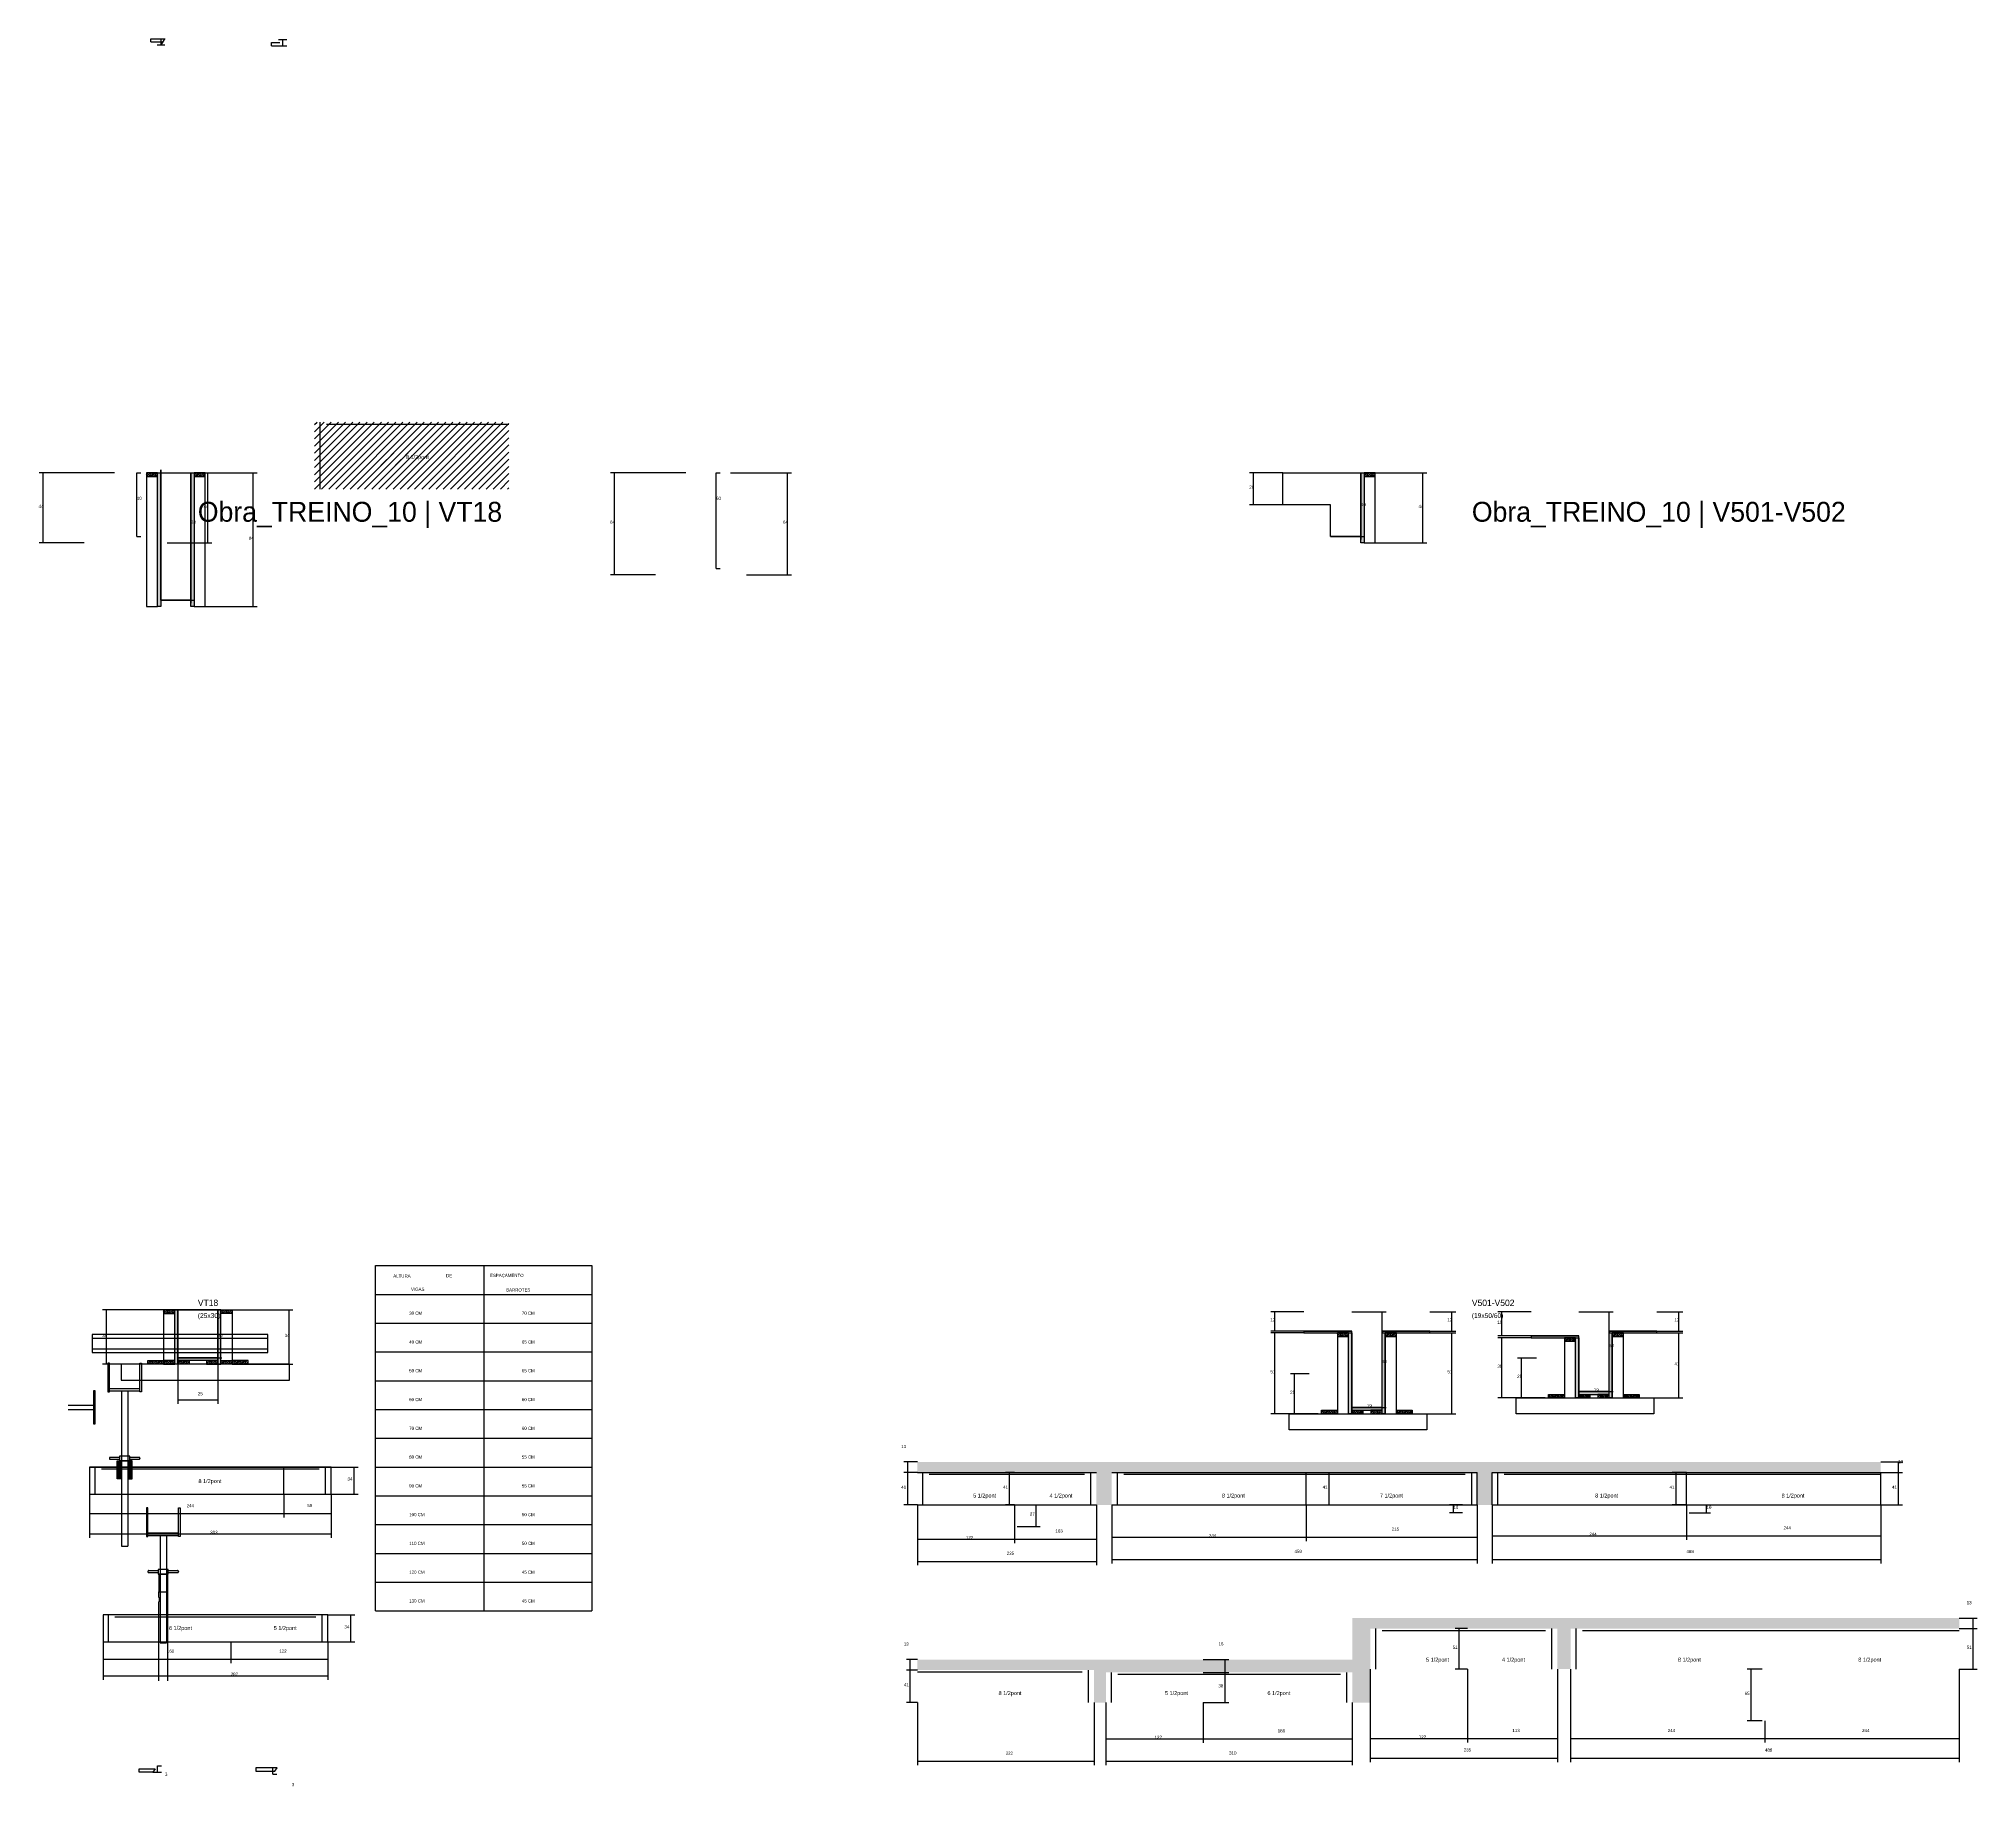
# Model space of a CAD drawing. Header units: metres. Extents: x -2848 to 21926, y -45195 to 1016.
# Drawn here: x 15800 to 18235, y -22598 to -20403 of the extents above; entities that cross this region are included whole.
import ezdxf

# ---------------------------------------------------------------- set-up
doc = ezdxf.new("R2010")
doc.units = ezdxf.units.M
for name, color, linetype in [('BARRA DE ANCORAGEM', 7, 'Continuous'), ('CONCRETO', 251, 'Continuous'), ('COTA', 4, 'Continuous'), ('Cota Seção (2x)', 4, 'Continuous'), ('Escoras', 2, 'Continuous'), ('Forcador', 251, 'Continuous'), ('GARFOS', 7, 'Continuous'), ('Hachura', 253, 'Continuous'), ('LABEL_ID', 3, 'Continuous'), ('Madeira', 126, 'Continuous'), ('NOMENCLATURA', 7, 'Continuous'), ('Painéis', 200, 'Continuous'), ('Perfil Metálico', 251, 'Continuous'), ('SARR_2.2x7', 40, 'Continuous'), ('Texto Seção', 7, 'Continuous')]:
    doc.layers.add(name, color=color, linetype=linetype)

msp = doc.modelspace()

# ---------------------------------------------------------------- hatches: boundary and pattern name
at = {"layer": 'COTA'}
h = msp.add_hatch(dxfattribs=at)
h.set_pattern_fill('AR-CONC', scale=0.03)
h.paths.add_polyline_path([(17606.8, -22204.1), (17606.8, -22244.9), (17625.5, -22244.9), (17625.5, -22204.1), (18113.5, -22204.1), (18113.5, -22190.9), (16903.6, -22190.9), (16903.6, -22204.1), (17128.5, -22204.1), (17128.5, -22244.9), (17147.8, -22244.9), (17147.8, -22204.1)])
h = msp.add_hatch(dxfattribs=at)
h.set_pattern_fill('AR-CONC', scale=0.03)
h.paths.add_polyline_path([(17472.4, -22451), (17472.4, -22400.2), (17707.4, -22400.2), (17707.4, -22451), (17724.1, -22451), (17724.1, -22400.2), (18212.1, -22400.2), (18212.1, -22387), (17449.9, -22387), (17449.9, -22439), (16903.6, -22439), (16903.6, -22452.2), (17125.5, -22452.2), (17125.5, -22493), (17140.5, -22493), (17140.5, -22455.2), (17449.9, -22455.2), (17449.9, -22493), (17472.4, -22493)])
at = {"layer": 'Hachura'}
h = msp.add_hatch(dxfattribs=at)
h.set_pattern_fill('ANSI31', scale=2)
h.paths.add_polyline_path([(16390.5, -20968.9), (16390.5, -20884.9), (16146.5, -20884.9), (16146.5, -20968.9)])
h = msp.add_hatch(dxfattribs=at)
h.set_pattern_fill('ANSI31', scale=2)
h.paths.add_polyline_path([(16225, -20939.3), (16292.6, -20939.3), (16292.6, -20939.3), (16298.1, -20923.3), (16298.1, -20923.3), (16230.5, -20923.3), (16230.5, -20923.3), (16225, -20939.3)])
h = msp.add_hatch(dxfattribs=at)
h.set_pattern_fill('ANSI31', scale=0.5)
h.paths.add_polyline_path([(15949.4, -20953), (15949.4, -20948.6), (15949.4, -20948.6), (15935.4, -20948.6), (15935.4, -20948.6), (15935.4, -20953), (15935.4, -20953), (15949.4, -20953)])
h = msp.add_hatch(color=8, dxfattribs=at)
h.dxf.hatch_style = 1
h.paths.add_polyline_path([(15949.4, -20948.6), (15953.4, -20948.6), (15953.4, -20948.6), (15953.4, -21116.6), (15953.4, -21116.6), (15949.4, -21116.6), (15949.4, -21116.6), (15949.4, -20948.6)])
h = msp.add_hatch(color=8, dxfattribs=at)
h.dxf.hatch_style = 1
h.paths.add_polyline_path([(15991.4, -20948.6), (15995.4, -20948.6), (15995.4, -20948.6), (15995.4, -21116.6), (15995.4, -21116.6), (15991.4, -21116.6), (15991.4, -21116.6), (15991.4, -20948.6)])
h = msp.add_hatch(dxfattribs=at)
h.set_pattern_fill('ANSI31', scale=0.5)
h.paths.add_polyline_path([(16009.4, -20953), (16009.4, -20948.6), (16009.4, -20948.6), (15995.4, -20948.6), (15995.4, -20948.6), (15995.4, -20953), (15995.4, -20953), (16009.4, -20953)])
h = msp.add_hatch(color=8, dxfattribs=at)
h.dxf.hatch_style = 1
h.paths.add_polyline_path([(17460.6, -20948.6), (17464.6, -20948.6), (17464.6, -20948.6), (17464.6, -21036.6), (17464.6, -21036.6), (17460.6, -21036.6), (17460.6, -21036.6), (17460.6, -20948.6)])
h = msp.add_hatch(dxfattribs=at)
h.set_pattern_fill('ANSI31', scale=0.5)
h.paths.add_polyline_path([(17478.6, -20953), (17478.6, -20948.6), (17478.6, -20948.6), (17464.6, -20948.6), (17464.6, -20948.6), (17464.6, -20953), (17464.6, -20953), (17478.6, -20953)])
h = msp.add_hatch(dxfattribs=at)
h.set_pattern_fill('ANSI31', scale=0.5)
h.paths.add_polyline_path([(15971, -22004.4), (15971, -22000), (15971, -22000), (15957, -22000), (15957, -22000), (15957, -22004.4), (15957, -22004.4), (15971, -22004.4)])
h = msp.add_hatch(color=8, dxfattribs=at)
h.dxf.hatch_style = 1
h.paths.add_polyline_path([(15971, -22000), (15975, -22000), (15975, -22000), (15975, -22068), (15975, -22068), (15971, -22068), (15971, -22068), (15971, -22000)])
h = msp.add_hatch(color=8, dxfattribs=at)
h.dxf.hatch_style = 1
h.paths.add_polyline_path([(16029, -22000), (16025, -22000), (16025, -22000), (16025, -22068), (16025, -22068), (16029, -22068), (16029, -22068), (16029, -22000)])
h = msp.add_hatch(dxfattribs=at)
h.set_pattern_fill('ANSI31', scale=0.5)
h.paths.add_polyline_path([(16029, -22004.4), (16029, -22000), (16029, -22000), (16043, -22000), (16043, -22000), (16043, -22004.4), (16043, -22004.4), (16029, -22004.4)])
h = msp.add_hatch(color=8, dxfattribs=at)
h.dxf.hatch_style = 1
h.paths.add_polyline_path([(17449.2, -22028.8), (17449.2, -22026.4), (17449.2, -22026.4), (17389.2, -22026.4), (17389.2, -22026.4), (17389.2, -22028.8), (17389.2, -22028.8), (17449.2, -22028.8)])
h = msp.add_hatch(dxfattribs=at)
h.set_pattern_fill('ANSI31', scale=0.5)
h.paths.add_polyline_path([(17445.2, -22033.2), (17445.2, -22028.8), (17445.2, -22028.8), (17431.2, -22028.8), (17431.2, -22028.8), (17431.2, -22033.2), (17431.2, -22033.2), (17445.2, -22033.2)])
h = msp.add_hatch(color=8, dxfattribs=at)
h.dxf.hatch_style = 1
h.paths.add_polyline_path([(17445.2, -22028.8), (17449.2, -22028.8), (17449.2, -22028.8), (17449.2, -22130.4), (17449.2, -22130.4), (17445.2, -22130.4), (17445.2, -22130.4), (17445.2, -22028.8)])
h = msp.add_hatch(color=8, dxfattribs=at)
h.dxf.hatch_style = 1
h.paths.add_polyline_path([(17547.2, -22028.8), (17547.2, -22026.4), (17547.2, -22026.4), (17487.2, -22026.4), (17487.2, -22026.4), (17487.2, -22028.8), (17487.2, -22028.8), (17547.2, -22028.8)])
h = msp.add_hatch(color=8, dxfattribs=at)
h.dxf.hatch_style = 1
h.paths.add_polyline_path([(17487.2, -22028.8), (17491.2, -22028.8), (17491.2, -22028.8), (17491.2, -22130.4), (17491.2, -22130.4), (17487.2, -22130.4), (17487.2, -22130.4), (17487.2, -22028.8)])
h = msp.add_hatch(dxfattribs=at)
h.set_pattern_fill('ANSI31', scale=0.5)
h.paths.add_polyline_path([(17505.2, -22033.2), (17505.2, -22028.8), (17505.2, -22028.8), (17491.2, -22028.8), (17491.2, -22028.8), (17491.2, -22033.2), (17491.2, -22033.2), (17505.2, -22033.2)])
h = msp.add_hatch(color=8, dxfattribs=at)
h.dxf.hatch_style = 1
h.paths.add_polyline_path([(17832.3, -22028.8), (17832.3, -22026.4), (17832.3, -22026.4), (17772.3, -22026.4), (17772.3, -22026.4), (17772.3, -22028.8), (17772.3, -22028.8), (17832.3, -22028.8)])
h = msp.add_hatch(color=8, dxfattribs=at)
h.dxf.hatch_style = 1
h.paths.add_polyline_path([(17772.3, -22028.8), (17776.3, -22028.8), (17776.3, -22028.8), (17776.3, -22110.4), (17776.3, -22110.4), (17772.3, -22110.4), (17772.3, -22110.4), (17772.3, -22028.8)])
h = msp.add_hatch(dxfattribs=at)
h.set_pattern_fill('ANSI31', scale=0.5)
h.paths.add_polyline_path([(17790.3, -22033.2), (17790.3, -22028.8), (17790.3, -22028.8), (17776.3, -22028.8), (17776.3, -22028.8), (17776.3, -22033.2), (17776.3, -22033.2), (17790.3, -22033.2)])
h = msp.add_hatch(color=8, dxfattribs=at)
h.dxf.hatch_style = 1
h.paths.add_polyline_path([(17734.3, -22034.8), (17734.3, -22032.4), (17734.3, -22032.4), (17674.3, -22032.4), (17674.3, -22032.4), (17674.3, -22034.8), (17674.3, -22034.8), (17734.3, -22034.8)])
h = msp.add_hatch(dxfattribs=at)
h.set_pattern_fill('ANSI31', scale=0.5)
h.paths.add_polyline_path([(17730.3, -22039.2), (17730.3, -22034.8), (17730.3, -22034.8), (17716.3, -22034.8), (17716.3, -22034.8), (17716.3, -22039.2), (17716.3, -22039.2), (17730.3, -22039.2)])
h = msp.add_hatch(color=8, dxfattribs=at)
h.dxf.hatch_style = 1
h.paths.add_polyline_path([(17730.3, -22034.8), (17734.3, -22034.8), (17734.3, -22034.8), (17734.3, -22110.4), (17734.3, -22110.4), (17730.3, -22110.4), (17730.3, -22110.4), (17730.3, -22034.8)])
h = msp.add_hatch(dxfattribs=at)
h.set_pattern_fill('ANSI31', scale=0.5)
h.paths.add_polyline_path([(15937, -22068), (15937, -22063.6), (15937, -22063.6), (15957, -22063.6), (15957, -22063.6), (15957, -22068), (15957, -22068), (15937, -22068)])
h = msp.add_hatch(dxfattribs=at)
h.set_pattern_fill('ANSI31', scale=0.5)
h.paths.add_polyline_path([(15971, -22068), (15971, -22063.6), (15971, -22063.6), (15957, -22063.6), (15957, -22063.6), (15957, -22068), (15957, -22068), (15971, -22068)])
h = msp.add_hatch(color=8, dxfattribs=at)
h.dxf.hatch_style = 1
h.paths.add_polyline_path([(15975, -22063.6), (15975, -22060), (15975, -22060), (16025, -22060), (16025, -22060), (16025, -22063.6), (16025, -22063.6), (15975, -22063.6)])
h = msp.add_hatch(dxfattribs=at)
h.set_pattern_fill('ANSI31', scale=0.5)
h.paths.add_polyline_path([(15975, -22068), (15975, -22063.6), (15975, -22063.6), (15989, -22063.6), (15989, -22063.6), (15989, -22068), (15989, -22068), (15975, -22068)])
h = msp.add_hatch(dxfattribs=at)
h.set_pattern_fill('ANSI31', scale=0.5)
h.paths.add_polyline_path([(16025, -22068), (16025, -22063.6), (16025, -22063.6), (16011, -22063.6), (16011, -22063.6), (16011, -22068), (16011, -22068), (16025, -22068)])
h = msp.add_hatch(dxfattribs=at)
h.set_pattern_fill('ANSI31', scale=0.5)
h.paths.add_polyline_path([(16029, -22068), (16029, -22063.6), (16029, -22063.6), (16043, -22063.6), (16043, -22063.6), (16043, -22068), (16043, -22068), (16029, -22068)])
h = msp.add_hatch(dxfattribs=at)
h.set_pattern_fill('ANSI31', scale=0.5)
h.paths.add_polyline_path([(16063, -22068), (16063, -22063.6), (16063, -22063.6), (16043, -22063.6), (16043, -22063.6), (16043, -22068), (16043, -22068), (16063, -22068)])
h = msp.add_hatch(color=8, dxfattribs=at)
h.dxf.hatch_style = 1
h.paths.add_polyline_path([(17772.3, -22106), (17772.3, -22102.4), (17772.3, -22102.4), (17734.3, -22102.4), (17734.3, -22102.4), (17734.3, -22106), (17734.3, -22106), (17772.3, -22106)])
h = msp.add_hatch(dxfattribs=at)
h.set_pattern_fill('ANSI31', scale=0.5)
h.paths.add_polyline_path([(17411.2, -22130.4), (17411.2, -22126), (17411.2, -22126), (17431.2, -22126), (17431.2, -22126), (17431.2, -22130.4), (17431.2, -22130.4), (17411.2, -22130.4)])
h = msp.add_hatch(color=8, dxfattribs=at)
h.dxf.hatch_style = 1
h.paths.add_polyline_path([(17487.2, -22126), (17487.2, -22122.4), (17487.2, -22122.4), (17449.2, -22122.4), (17449.2, -22122.4), (17449.2, -22126), (17449.2, -22126), (17487.2, -22126)])
h = msp.add_hatch(dxfattribs=at)
h.set_pattern_fill('ANSI31', scale=0.5)
h.paths.add_polyline_path([(17449.2, -22130.4), (17449.2, -22126), (17449.2, -22126), (17463.2, -22126), (17463.2, -22126), (17463.2, -22130.4), (17463.2, -22130.4), (17449.2, -22130.4)])
h = msp.add_hatch(dxfattribs=at)
h.set_pattern_fill('ANSI31', scale=0.5)
h.paths.add_polyline_path([(17487.2, -22130.4), (17487.2, -22126), (17487.2, -22126), (17473.2, -22126), (17473.2, -22126), (17473.2, -22130.4), (17473.2, -22130.4), (17487.2, -22130.4)])
h = msp.add_hatch(dxfattribs=at)
h.set_pattern_fill('ANSI31', scale=0.5)
h.paths.add_polyline_path([(17505.2, -22130.4), (17505.2, -22126), (17505.2, -22126), (17525.2, -22126), (17525.2, -22126), (17525.2, -22130.4), (17525.2, -22130.4), (17505.2, -22130.4)])
h = msp.add_hatch(dxfattribs=at)
h.set_pattern_fill('ANSI31', scale=0.5)
h.paths.add_polyline_path([(17696.3, -22110.4), (17696.3, -22106), (17696.3, -22106), (17716.3, -22106), (17716.3, -22106), (17716.3, -22110.4), (17716.3, -22110.4), (17696.3, -22110.4)])
h = msp.add_hatch(dxfattribs=at)
h.set_pattern_fill('ANSI31', scale=0.5)
h.paths.add_polyline_path([(17734.3, -22110.4), (17734.3, -22106), (17734.3, -22106), (17748.3, -22106), (17748.3, -22106), (17748.3, -22110.4), (17748.3, -22110.4), (17734.3, -22110.4)])
h = msp.add_hatch(dxfattribs=at)
h.set_pattern_fill('ANSI31', scale=0.5)
h.paths.add_polyline_path([(17772.3, -22110.4), (17772.3, -22106), (17772.3, -22106), (17758.3, -22106), (17758.3, -22106), (17758.3, -22110.4), (17758.3, -22110.4), (17772.3, -22110.4)])
h = msp.add_hatch(dxfattribs=at)
h.set_pattern_fill('ANSI31', scale=0.5)
h.paths.add_polyline_path([(17790.3, -22110.4), (17790.3, -22106), (17790.3, -22106), (17810.3, -22106), (17810.3, -22106), (17810.3, -22110.4), (17810.3, -22110.4), (17790.3, -22110.4)])
at = {"layer": 'Perfil Metálico'}
h = msp.add_hatch(color=8, dxfattribs=at)
h.dxf.hatch_style = 1
h.paths.add_polyline_path([(15898.6, -22212.2), (15903.1, -22212.2), (15903.1, -22189.4), (15898.6, -22189.4)])
h = msp.add_hatch(color=8, dxfattribs=at)
h.dxf.hatch_style = 1
h.paths.add_polyline_path([(15913, -22212.2), (15917.5, -22212.2), (15917.5, -22189.4), (15913, -22189.4)])

# ---------------------------------------------------------------- linework, layer by layer
at = {"layer": 'BARRA DE ANCORAGEM'}
for p, q in [((15837.3, -22119.5), (15868.8, -22119.5)), ((15837.3, -22124.9), (15868.8, -22124.9))]:
    msp.add_line(p, q, dxfattribs=at)
msp.add_lwpolyline([(15871.2, -22143), (15871.2, -22101.4), (15868.8, -22101.4), (15868.8, -22143)], close=True, dxfattribs=at)
at = {"layer": 'CONCRETO'}
for points in [[(15953.4, -20944.6), (15953.4, -20944.6), (15953.4, -20948.6), (15953.4, -20948.6), (15953.4, -20948.6), (15991.4, -20948.6), (15991.4, -21112.2), (15991.4, -21112.2), (15991.4, -21108.6), (15953.4, -21108.6)], [(17422.6, -20988.6), (17362.6, -20988.6), (17362.6, -20948.6), (17422.6, -20948.6), (17422.6, -20948.6), (17460.6, -20948.6), (17460.6, -21032.2), (17460.6, -21032.2), (17460.6, -21028.6), (17422.6, -21028.6)], [(15975, -22000), (15975, -22000), (15975, -22000), (15975, -22000), (16025, -22000), (16025, -22000), (16025, -22000), (16025, -22060), (15975, -22060), (15975, -22000)], [(15975, -22060), (16025, -22060), (16025, -22000), (15975, -22000)]]:
    msp.add_lwpolyline(points, close=True, dxfattribs=at)
at = {"layer": 'COTA'}
for p, q in [((15958.4, -20411.4), (15949, -20411.4)), ((15954, -20411.4), (15954, -20403.4)), ((15954, -20403.4), (15959, -20403.4)), ((16101.5, -20404.2), (16111.6, -20404.2)), ((16106.6, -20412.2), (16106.6, -20404.2)), ((16106.6, -20412.2), (16111.6, -20412.2)), ((15895.3, -20948.6), (15800.6, -20948.6)), ((15805.6, -21036.6), (15805.6, -20948.6)), ((15941.3, -20948.6), (16017.7, -20948.6)), ((16009.4, -20948.6), (16074.4, -20948.6)), ((16012.7, -21036.6), (16012.7, -20948.6)), ((16069.4, -21116.6), (16069.4, -20948.6)), ((16612.9, -20948.6), (16518.2, -20948.6)), ((16523.2, -21076.6), (16523.2, -20948.6)), ((16668.9, -20948.6), (16745.4, -20948.6)), ((16740.4, -21076.6), (16740.4, -20948.6)), ((17362.6, -20948.6), (17320.9, -20948.6)), ((17325.9, -20988.6), (17325.9, -20948.6)), ((17478.6, -20948.6), (17543.6, -20948.6)), ((17538.6, -21036.6), (17538.6, -20948.6)), ((17362.6, -20988.6), (17320.9, -20988.6)), ((15857.3, -21036.6), (15800.6, -21036.6)), ((15961.3, -21036.6), (16017.7, -21036.6)), ((17478.6, -21036.6), (17543.6, -21036.6)), ((16574.9, -21076.6), (16518.2, -21076.6)), ((16688.9, -21076.6), (16745.4, -21076.6)), ((16009.4, -21116.6), (16074.4, -21116.6)), ((15975, -22000), (15880.4, -22000)), ((15885.4, -22068), (15885.4, -22000)), ((16043, -22000), (16119.5, -22000)), ((16114.5, -22068), (16114.5, -22000)), ((17389.2, -22002.4), (17347.5, -22002.4)), ((17352.5, -22026.4), (17352.5, -22002.4)), ((17547.2, -22002.4), (17579.8, -22002.4)), ((17574.8, -22026.4), (17574.8, -22002.4)), ((17674.3, -22002.4), (17632.6, -22002.4)), ((17637.6, -22032.4), (17637.6, -22002.4)), ((17832.3, -22002.4), (17864.9, -22002.4)), ((17859.9, -22026.4), (17859.9, -22002.4)), ((17389.2, -22026.4), (17347.5, -22026.4)), ((17389.2, -22028.8), (17347.5, -22028.8)), ((17352.5, -22130.4), (17352.5, -22028.8)), ((17505.2, -22028.8), (17579.8, -22028.8)), ((17547.2, -22026.4), (17579.8, -22026.4)), ((17574.8, -22130.4), (17574.8, -22028.8)), ((17790.3, -22028.8), (17864.9, -22028.8)), ((17832.3, -22026.4), (17864.9, -22026.4)), ((17859.9, -22110.4), (17859.9, -22028.8)), ((17674.3, -22032.4), (17632.6, -22032.4)), ((17674.3, -22034.8), (17632.6, -22034.8)), ((17637.6, -22110.4), (17637.6, -22034.8)), ((15937, -22068), (15880.4, -22068)), ((15975, -22063.6), (15975, -22117.7)), ((16025, -22063.6), (16025, -22117.7)), ((16063, -22068), (16119.5, -22068)), ((17395.9, -22080.4), (17372.3, -22080.4)), ((17377.3, -22130.4), (17377.3, -22080.4)), ((17681, -22060.4), (17657.4, -22060.4)), ((17662.4, -22110.4), (17662.4, -22060.4)), ((15975, -22112.7), (16025, -22112.7)), ((17691.9, -22110.4), (17632.6, -22110.4)), ((17681, -22110.4), (17657.4, -22110.4)), ((17790.3, -22110.4), (17864.9, -22110.4)), ((17406.8, -22130.4), (17347.5, -22130.4)), ((17395.9, -22130.4), (17372.3, -22130.4)), ((17505.2, -22130.4), (17579.8, -22130.4)), ((16167.3, -22197.3), (16201.2, -22197.3)), ((16196.2, -22231.3), (16196.2, -22197.3)), ((16903.6, -22190.9), (16886.5, -22190.9)), ((16891.5, -22204.1), (16891.5, -22190.9)), ((18113.5, -22190.9), (18140.7, -22190.9)), ((18135.7, -22204.1), (18135.7, -22190.9)), ((16903.6, -22204.1), (16886.5, -22204.1)), ((16903.6, -22204.1), (16886.5, -22204.1)), ((16891.5, -22244.9), (16891.5, -22204.1)), ((17025.6, -22204.1), (17014.4, -22204.1)), ((17019.4, -22244.9), (17019.4, -22204.1)), ((17391.8, -22204.1), (17425.7, -22204.1)), ((17420.7, -22244.9), (17420.7, -22204.1)), ((17869.5, -22204.1), (17851.5, -22204.1)), ((17856.5, -22244.9), (17856.5, -22204.1)), ((18113.5, -22204.1), (18140.7, -22204.1)), ((18113.5, -22204.1), (18140.7, -22204.1)), ((18135.7, -22244.9), (18135.7, -22204.1)), ((16167.3, -22231.3), (16201.2, -22231.3)), ((16903.6, -22244.9), (16886.5, -22244.9)), ((16903.6, -22244.9), (16903.6, -22292.8)), ((16903.6, -22244.9), (16903.6, -22320.7)), ((17025.6, -22244.9), (17014.4, -22244.9)), ((17025.6, -22244.9), (17025.6, -22292.8)), ((17025.6, -22244.9), (17025.6, -22292.8)), ((17029.1, -22244.9), (17057.9, -22244.9)), ((17052.9, -22271.9), (17052.9, -22244.9)), ((17128.5, -22244.9), (17128.5, -22292.8)), ((17128.5, -22244.9), (17128.5, -22320.7)), ((17147.8, -22244.9), (17147.8, -22290.4)), ((17147.8, -22244.9), (17147.8, -22318.3)), ((17391.8, -22244.9), (17391.8, -22290.4)), ((17391.8, -22244.9), (17391.8, -22290.4)), ((17391.8, -22244.9), (17425.7, -22244.9)), ((17588.3, -22244.9), (17571.9, -22244.9)), ((17576.9, -22254.9), (17576.9, -22244.9)), ((17606.8, -22244.9), (17606.8, -22290.4)), ((17606.8, -22244.9), (17606.8, -22318.3)), ((17625.5, -22244.9), (17625.5, -22288.7)), ((17625.5, -22244.9), (17625.5, -22318.3)), ((17869.5, -22244.9), (17851.5, -22244.9)), ((17869.5, -22244.9), (17869.5, -22288.7)), ((17869.5, -22244.9), (17869.5, -22288.7)), ((17873.1, -22244.9), (17899.7, -22244.9)), ((17894.7, -22254.9), (17894.7, -22244.9)), ((18113.5, -22244.9), (18113.5, -22288.7)), ((18113.5, -22244.9), (18113.5, -22318.3)), ((18113.5, -22244.9), (18140.7, -22244.9)), ((17029.1, -22271.9), (17057.9, -22271.9)), ((17588.3, -22254.9), (17571.9, -22254.9)), ((17873.1, -22254.9), (17899.7, -22254.9)), ((16903.6, -22287.8), (17025.6, -22287.8)), ((17025.6, -22287.8), (17128.5, -22287.8)), ((17147.8, -22285.4), (17391.8, -22285.4)), ((17391.8, -22285.4), (17606.8, -22285.4)), ((17625.5, -22283.7), (17869.5, -22283.7)), ((17869.5, -22283.7), (18113.5, -22283.7)), ((16903.6, -22315.7), (17128.5, -22315.7)), ((17147.8, -22313.3), (17606.8, -22313.3)), ((17625.5, -22313.3), (18113.5, -22313.3)), ((16163.3, -22383), (16197.3, -22383)), ((16192.3, -22417), (16192.3, -22383)), ((18212.1, -22387), (18234.7, -22387)), ((18229.7, -22400.2), (18229.7, -22387)), ((16163.3, -22417), (16197.3, -22417)), ((17594.4, -22400.2), (17579.1, -22400.2)), ((17584.1, -22451), (17584.1, -22400.2)), ((18212.1, -22400.2), (18234.7, -22400.2)), ((18212.1, -22400.2), (18234.7, -22400.2)), ((18229.7, -22451), (18229.7, -22400.2)), ((16903.6, -22439), (16889.8, -22439)), ((16894.8, -22452.2), (16894.8, -22439)), ((17262.5, -22439), (17295, -22439)), ((17290, -22455.2), (17290, -22439)), ((16903.6, -22452.2), (16889.8, -22452.2)), ((16903.6, -22452.2), (16889.8, -22452.2)), ((16894.8, -22493), (16894.8, -22452.2)), ((17262.5, -22455.2), (17295, -22455.2)), ((17262.5, -22455.2), (17295, -22455.2)), ((17290, -22493), (17290, -22455.2)), ((17472.4, -22451), (17472.4, -22543.3)), ((17472.4, -22451), (17472.4, -22567.8)), ((17594.4, -22451), (17579.1, -22451)), ((17594.4, -22451), (17594.4, -22543.3)), ((17594.4, -22451), (17594.4, -22543.3)), ((17707.4, -22451), (17707.4, -22543.3)), ((17707.4, -22451), (17707.4, -22567.8)), ((17724.1, -22451), (17724.1, -22543.3)), ((17724.1, -22451), (17724.1, -22567.8)), ((17964.6, -22451), (17945.8, -22451)), ((17950.8, -22516), (17950.8, -22451)), ((18212.1, -22451), (18212.1, -22567.8)), ((18212.1, -22451), (18234.7, -22451)), ((16903.6, -22493), (16889.8, -22493)), ((16903.6, -22493), (16903.6, -22571.7)), ((17125.5, -22493), (17125.5, -22571.7)), ((17140.5, -22493), (17140.5, -22543.7)), ((17140.5, -22493), (17140.5, -22571.7)), ((17262.5, -22493), (17262.5, -22543.7)), ((17262.5, -22493), (17262.5, -22543.7)), ((17262.5, -22493), (17295, -22493)), ((17449.9, -22493), (17449.9, -22543.7)), ((17449.9, -22493), (17449.9, -22571.7)), ((17964.6, -22516), (17945.8, -22516)), ((17968.1, -22516), (17968.1, -22543.3)), ((17968.1, -22516), (17968.1, -22543.3)), ((18212.1, -22516), (18212.1, -22543.3)), ((17140.5, -22538.7), (17262.5, -22538.7)), ((17262.5, -22538.7), (17449.9, -22538.7)), ((17472.4, -22538.3), (17594.4, -22538.3)), ((17594.4, -22538.3), (17707.4, -22538.3)), ((17724.1, -22538.3), (17968.1, -22538.3)), ((17968.1, -22538.3), (18212.1, -22538.3)), ((16903.6, -22566.7), (17125.5, -22566.7)), ((17140.5, -22566.7), (17449.9, -22566.7)), ((17472.4, -22562.8), (17707.4, -22562.8)), ((17724.1, -22562.8), (18212.1, -22562.8))]:
    msp.add_line(p, q, dxfattribs=at)
at = {"layer": 'Cota Seção (2x)'}
for p, q in [((15923.3, -21028.6), (15923.3, -20948.6)), ((15923.3, -20948.6), (15928.3, -20948.6)), ((15953.4, -20948.6), (15996.4, -20948.6)), ((15991.4, -21108.6), (15991.4, -20948.6)), ((16650.9, -21068.6), (16650.9, -20948.6)), ((16650.9, -20948.6), (16655.9, -20948.6)), ((17422.6, -20948.6), (17465.6, -20948.6)), ((17460.6, -21028.6), (17460.6, -20948.6)), ((15923.3, -21028.6), (15928.3, -21028.6)), ((17422.6, -21028.6), (17465.6, -21028.6)), ((16650.9, -21068.6), (16655.9, -21068.6)), ((15953.4, -21108.6), (15996.4, -21108.6)), ((16025, -22060), (16025, -22000)), ((16025, -22000), (16030, -22000)), ((17449.2, -22002.4), (17492.2, -22002.4)), ((17487.2, -22122.4), (17487.2, -22002.4)), ((17734.3, -22002.4), (17777.3, -22002.4)), ((17772.3, -22102.4), (17772.3, -22002.4)), ((16025, -22060), (16030, -22060)), ((17734.3, -22110.4), (17734.3, -22097.4)), ((17734.3, -22102.4), (17777.3, -22102.4)), ((17734.3, -22102.4), (17772.3, -22102.4)), ((17772.3, -22110.4), (17772.3, -22097.4)), ((17449.2, -22130.4), (17449.2, -22117.4)), ((17449.2, -22122.4), (17492.2, -22122.4)), ((17449.2, -22122.4), (17487.2, -22122.4)), ((17487.2, -22130.4), (17487.2, -22117.4)), ((15863.9, -22231.3), (15863.9, -22286.3)), ((15863.9, -22231.3), (15863.9, -22260.8)), ((16107.9, -22231.3), (16107.9, -22260.8)), ((16107.9, -22231.3), (16107.9, -22260.8)), ((16167.3, -22231.3), (16167.3, -22286.3)), ((16167.3, -22231.3), (16167.3, -22260.8)), ((15863.9, -22255.8), (16107.9, -22255.8)), ((16107.9, -22255.8), (16167.3, -22255.8)), ((15863.9, -22281.3), (16167.3, -22281.3)), ((15880.9, -22417), (15880.9, -22464.4)), ((15880.9, -22417), (15880.9, -22443.5)), ((16041.3, -22417), (16041.3, -22443.5)), ((16041.3, -22417), (16041.3, -22443.5)), ((16163.3, -22417), (16163.3, -22464.4)), ((16163.3, -22417), (16163.3, -22443.5)), ((15880.9, -22438.5), (16041.3, -22438.5)), ((16041.3, -22438.5), (16163.3, -22438.5)), ((15880.9, -22459.4), (16163.3, -22459.4)), ((15943.4, -22580.4), (15954.5, -22580.4)), ((15949.5, -22580.4), (15949.5, -22572.4)), ((15949.5, -22572.4), (15954.5, -22572.4)), ((16099.5, -22575.2), (16089.1, -22575.2)), ((16094.1, -22583.2), (16094.1, -22575.2)), ((16094.1, -22583.2), (16099.1, -22583.2))]:
    msp.add_line(p, q, dxfattribs=at)
at = {"layer": 'Escoras'}
for p, q in [((15913.7, -22189.4), (15902.4, -22189.4)), ((15962.1, -22331.7), (15950.9, -22331.7)), ((15950.9, -22331.7), (15950.9, -22354.2)), ((15962.1, -22331.7), (15962.1, -22465.8)), ((15950.9, -22354.2), (15962.1, -22354.2)), ((15950.9, -22359.9), (15950.9, -22354.2)), ((15951.2, -22360.5), (15950.9, -22359.9)), ((15950.9, -22367.5), (15951.2, -22366.9)), ((15950.9, -22465.8), (15950.9, -22367.5)), ((15951.4, -22361.1), (15951.2, -22360.5)), ((15951.2, -22366.9), (15951.4, -22366.3)), ((15951.6, -22361.7), (15951.4, -22361.1)), ((15951.4, -22366.3), (15951.6, -22365.7)), ((15951.7, -22362.4), (15951.6, -22361.7)), ((15951.6, -22365.7), (15951.7, -22365)), ((15951.8, -22363), (15951.7, -22362.4)), ((15951.7, -22365), (15951.8, -22364.4)), ((15951.8, -22363.7), (15951.8, -22363)), ((15951.8, -22364.4), (15951.8, -22363.7))]:
    msp.add_line(p, q, dxfattribs=at)
at = {"layer": 'Forcador'}
for p, q in [((15888.9, -22098.5), (15927.2, -22098.5)), ((15888.9, -22101.6), (15927.2, -22101.6)), ((15904.1, -22101.6), (15904.1, -22212.2)), ((15912, -22101.6), (15912, -22212.2)), ((15889, -22185.9), (15888.9, -22186)), ((15888.9, -22186), (15888.9, -22186.5)), ((15888.9, -22186.5), (15889, -22186.6)), ((15889.1, -22185.5), (15889, -22185.6)), ((15889, -22185.6), (15889, -22185.8)), ((15889, -22185.8), (15889, -22185.9)), ((15889, -22186.6), (15889, -22186.7)), ((15889, -22186.7), (15889, -22186.9)), ((15889, -22186.9), (15889.1, -22187)), ((15889.2, -22185.4), (15889.1, -22185.5)), ((15889.1, -22187), (15889.2, -22187.1)), ((15889.3, -22185.2), (15889.2, -22185.3)), ((15889.2, -22185.3), (15889.2, -22185.4)), ((15889.2, -22187.1), (15889.2, -22187.2)), ((15889.2, -22187.2), (15889.3, -22187.3)), ((15889.4, -22185.1), (15889.3, -22185.2)), ((15889.3, -22187.3), (15889.4, -22187.3)), ((15889.6, -22185.1), (15889.4, -22185.1)), ((15889.4, -22187.3), (15889.6, -22187.4)), ((15889.7, -22185), (15889.6, -22185.1)), ((15889.6, -22187.4), (15889.7, -22187.4)), ((15889.8, -22185), (15889.7, -22185)), ((15889.7, -22187.4), (15889.8, -22187.5)), ((15890, -22185), (15889.8, -22185)), ((15889.8, -22187.5), (15890, -22187.5)), ((15890, -22185), (15901.8, -22185)), ((15890, -22187.5), (15901.8, -22187.5)), ((15914.4, -22185), (15926.2, -22185)), ((15914.4, -22187.5), (15926.2, -22187.5)), ((15926.3, -22185), (15926.2, -22185)), ((15926.2, -22187.5), (15926.3, -22187.5)), ((15926.4, -22185), (15926.3, -22185)), ((15926.3, -22187.5), (15926.4, -22187.4)), ((15926.6, -22185.1), (15926.4, -22185)), ((15926.4, -22187.4), (15926.6, -22187.4)), ((15926.7, -22185.1), (15926.6, -22185.1)), ((15926.6, -22187.4), (15926.7, -22187.3)), ((15926.8, -22185.2), (15926.7, -22185.1)), ((15926.7, -22187.3), (15926.8, -22187.3)), ((15926.9, -22185.3), (15926.8, -22185.2)), ((15926.8, -22187.3), (15926.9, -22187.2)), ((15927, -22185.4), (15926.9, -22185.3)), ((15926.9, -22187.2), (15927, -22187.1)), ((15927.1, -22185.5), (15927, -22185.4)), ((15927, -22187.1), (15927.1, -22187)), ((15927.1, -22185.6), (15927.1, -22185.5)), ((15927.2, -22185.8), (15927.1, -22185.6)), ((15927.1, -22186.9), (15927.2, -22186.7)), ((15927.1, -22187), (15927.1, -22186.9)), ((15927.2, -22185.9), (15927.2, -22185.8)), ((15927.2, -22186), (15927.2, -22185.9)), ((15927.2, -22186), (15927.2, -22186.5)), ((15927.2, -22186.6), (15927.2, -22186.5)), ((15927.2, -22186.7), (15927.2, -22186.6)), ((15904.1, -22212.2), (15904.1, -22235)), ((15912, -22212.2), (15912, -22235)), ((15904.1, -22235), (15904.1, -22296.6)), ((15912, -22235), (15912, -22296.6)), ((15904.1, -22296.6), (15912, -22296.6)), ((15937.4, -22280), (15975.6, -22280)), ((15937.4, -22283.1), (15975.6, -22283.1)), ((15952.6, -22283.1), (15952.6, -22418.1)), ((15960.5, -22283.1), (15960.5, -22418.1)), ((15937.5, -22328), (15937.4, -22328.1)), ((15937.4, -22328.1), (15937.4, -22328.2)), ((15937.4, -22328.2), (15937.4, -22328.4)), ((15937.4, -22328.4), (15937.4, -22328.8)), ((15937.4, -22328.8), (15937.4, -22329)), ((15937.4, -22329), (15937.4, -22329.1)), ((15937.4, -22329.1), (15937.5, -22329.2)), ((15937.6, -22327.8), (15937.5, -22327.9)), ((15937.5, -22327.9), (15937.5, -22328)), ((15937.5, -22329.2), (15937.5, -22329.3)), ((15937.5, -22329.3), (15937.6, -22329.4)), ((15937.7, -22327.7), (15937.6, -22327.8)), ((15937.6, -22329.4), (15937.7, -22329.5)), ((15937.8, -22327.6), (15937.7, -22327.7)), ((15937.7, -22329.5), (15937.8, -22329.6)), ((15937.9, -22327.5), (15937.8, -22327.6)), ((15937.8, -22329.6), (15937.9, -22329.7)), ((15938, -22327.4), (15937.9, -22327.5)), ((15937.9, -22329.7), (15938, -22329.8)), ((15938.1, -22327.4), (15938, -22327.4)), ((15938, -22329.8), (15938.1, -22329.8)), ((15938.3, -22327.4), (15938.1, -22327.4)), ((15938.1, -22329.8), (15938.3, -22329.8)), ((15938.4, -22327.4), (15938.3, -22327.4)), ((15938.3, -22329.8), (15938.4, -22329.8)), ((15938.4, -22327.4), (15950.2, -22327.4)), ((15938.4, -22329.8), (15950.2, -22329.8)), ((15962.8, -22327.4), (15974.6, -22327.4)), ((15962.8, -22329.8), (15974.6, -22329.8)), ((15974.8, -22327.4), (15974.6, -22327.4)), ((15974.6, -22329.8), (15974.8, -22329.8)), ((15974.9, -22327.4), (15974.8, -22327.4)), ((15974.8, -22329.8), (15974.9, -22329.8)), ((15975, -22327.4), (15974.9, -22327.4)), ((15974.9, -22329.8), (15975, -22329.8)), ((15975.1, -22327.5), (15975, -22327.4)), ((15975, -22329.8), (15975.1, -22329.7)), ((15975.2, -22327.6), (15975.1, -22327.5)), ((15975.1, -22329.7), (15975.2, -22329.6)), ((15975.3, -22327.7), (15975.2, -22327.6)), ((15975.2, -22329.6), (15975.3, -22329.5)), ((15975.4, -22327.8), (15975.3, -22327.7)), ((15975.3, -22329.5), (15975.4, -22329.4)), ((15975.5, -22327.9), (15975.4, -22327.8)), ((15975.4, -22329.4), (15975.5, -22329.3)), ((15975.6, -22328), (15975.5, -22327.9)), ((15975.5, -22329.3), (15975.6, -22329.2)), ((15975.6, -22328.1), (15975.6, -22328)), ((15975.6, -22328.2), (15975.6, -22328.1)), ((15975.6, -22328.4), (15975.6, -22328.2)), ((15975.6, -22328.4), (15975.6, -22328.8)), ((15975.6, -22329), (15975.6, -22328.8)), ((15975.6, -22329.1), (15975.6, -22329)), ((15975.6, -22329.2), (15975.6, -22329.1)), ((15952.6, -22418.1), (15960.5, -22418.1))]:
    msp.add_line(p, q, dxfattribs=at)
for points in [[(15887, -22067), (15887, -22103), (15888.9, -22103), (15888.9, -22067)], [(15929.1, -22067), (15929.1, -22103), (15927.2, -22103), (15927.2, -22067)], [(15901.8, -22183.5), (15901.8, -22189.4), (15914.4, -22189.4), (15914.4, -22183.5)], [(15935.5, -22248.5), (15935.5, -22284.5), (15937.4, -22284.5), (15937.4, -22248.5)], [(15977.6, -22248.5), (15977.6, -22284.5), (15975.6, -22284.5), (15975.6, -22248.5)], [(15950.2, -22325.9), (15950.2, -22331.7), (15962.8, -22331.7), (15962.8, -22325.9)]]:
    msp.add_lwpolyline(points, close=True, dxfattribs=at)
at = {"layer": 'GARFOS'}
for p, q in [((16223.2, -22377.9), (16223.2, -21944.3)), ((16223.2, -21944.3), (16494.7, -21944.3)), ((16359, -21944.3), (16359, -22377.9)), ((16494.7, -21944.3), (16494.7, -22377.9)), ((16223.2, -21980.4), (16494.7, -21980.4)), ((16223.2, -21980.4), (16494.7, -21980.4)), ((16223.2, -22016.6), (16494.7, -22016.6)), ((16223.2, -22052.7), (16494.7, -22052.7)), ((16223.2, -22088.9), (16494.7, -22088.9)), ((16223.2, -22125), (16494.7, -22125)), ((16223.2, -22161.1), (16494.7, -22161.1)), ((16223.2, -22197.3), (16494.7, -22197.3)), ((16223.2, -22233.4), (16494.7, -22233.4)), ((16223.2, -22269.5), (16494.7, -22269.5)), ((16223.2, -22305.7), (16494.7, -22305.7)), ((16223.2, -22341.8), (16494.7, -22341.8)), ((16223.2, -22377.9), (16494.7, -22377.9))]:
    msp.add_line(p, q, dxfattribs=at)
at = {"layer": 'Madeira'}
for points in [[(15949.4, -20953), (15949.4, -20948.6), (15935.4, -20948.6), (15935.4, -20953)], [(15949.4, -20948.6), (15935.4, -20948.6), (15935.4, -21116.6), (15949.4, -21116.6)], [(16009.4, -20953), (16009.4, -20948.6), (15995.4, -20948.6), (15995.4, -20953)], [(16009.4, -20948.6), (15995.4, -20948.6), (15995.4, -21116.6), (16009.4, -21116.6)], [(17478.6, -20953), (17478.6, -20948.6), (17464.6, -20948.6), (17464.6, -20953)], [(17478.6, -20948.6), (17464.6, -20948.6), (17464.6, -21036.6), (17478.6, -21036.6)], [(15971, -22004.4), (15971, -22000), (15957, -22000), (15957, -22004.4)], [(15971, -22000), (15957, -22000), (15957, -22068), (15971, -22068)], [(16029, -22004.4), (16029, -22000), (16043, -22000), (16043, -22004.4)], [(16029, -22000), (16043, -22000), (16043, -22068), (16029, -22068)], [(17445.2, -22033.2), (17445.2, -22028.8), (17431.2, -22028.8), (17431.2, -22033.2)], [(17445.2, -22028.8), (17431.2, -22028.8), (17431.2, -22130.4), (17445.2, -22130.4)], [(17505.2, -22033.2), (17505.2, -22028.8), (17491.2, -22028.8), (17491.2, -22033.2)], [(17505.2, -22028.8), (17491.2, -22028.8), (17491.2, -22130.4), (17505.2, -22130.4)], [(17790.3, -22033.2), (17790.3, -22028.8), (17776.3, -22028.8), (17776.3, -22033.2)], [(17790.3, -22028.8), (17776.3, -22028.8), (17776.3, -22110.4), (17790.3, -22110.4)], [(17730.3, -22039.2), (17730.3, -22034.8), (17716.3, -22034.8), (17716.3, -22039.2)], [(17730.3, -22034.8), (17716.3, -22034.8), (17716.3, -22110.4), (17730.3, -22110.4)], [(15903.6, -22088), (16115.2, -22088), (16115.2, -22068), (15903.6, -22068)], [(15937, -22068), (15937, -22063.6), (15957, -22063.6), (15957, -22068)], [(15971, -22068), (15971, -22063.6), (15957, -22063.6), (15957, -22068)], [(15975, -22068), (15975, -22063.6), (15989, -22063.6), (15989, -22068)], [(16025, -22068), (16025, -22063.6), (16011, -22063.6), (16011, -22068)], [(16029, -22068), (16029, -22063.6), (16043, -22063.6), (16043, -22068)], [(16063, -22068), (16063, -22063.6), (16043, -22063.6), (16043, -22068)], [(17411.2, -22130.4), (17411.2, -22126), (17431.2, -22126), (17431.2, -22130.4)], [(17449.2, -22130.4), (17449.2, -22126), (17463.2, -22126), (17463.2, -22130.4)], [(17487.2, -22130.4), (17487.2, -22126), (17473.2, -22126), (17473.2, -22130.4)], [(17505.2, -22130.4), (17505.2, -22126), (17525.2, -22126), (17525.2, -22130.4)], [(17828.7, -22130.4), (17655.7, -22130.4), (17655.7, -22110.4), (17828.7, -22110.4)], [(17696.3, -22110.4), (17696.3, -22106), (17716.3, -22106), (17716.3, -22110.4)], [(17734.3, -22110.4), (17734.3, -22106), (17748.3, -22106), (17748.3, -22110.4)], [(17772.3, -22110.4), (17772.3, -22106), (17758.3, -22106), (17758.3, -22110.4)], [(17790.3, -22110.4), (17790.3, -22106), (17810.3, -22106), (17810.3, -22110.4)], [(17543.6, -22150.4), (17370.6, -22150.4), (17370.6, -22130.4), (17543.6, -22130.4)]]:
    msp.add_lwpolyline(points, close=True, dxfattribs=at)
at = {"layer": 'Painéis'}
for p, q in [((15975, -22068), (15975, -22000)), ((16025, -22068), (16025, -22000)), ((17389.2, -22026.4), (17449.2, -22026.4)), ((17449.2, -22130.4), (17449.2, -22028.8)), ((17487.2, -22026.4), (17547.2, -22026.4)), ((17491.2, -22130.4), (17491.2, -22028.8)), ((17772.3, -22026.4), (17832.3, -22026.4)), ((17776.3, -22110.4), (17776.3, -22028.8)), ((17674.3, -22032.4), (17734.3, -22032.4)), ((17734.3, -22110.4), (17734.3, -22034.8)), ((15975, -22060), (16025, -22060)), ((15975, -22063.6), (15975, -22060)), ((16025, -22063.6), (16025, -22060)), ((17734.3, -22102.4), (17772.3, -22102.4)), ((17734.3, -22106), (17734.3, -22102.4)), ((17772.3, -22106), (17772.3, -22102.4)), ((17449.2, -22122.4), (17487.2, -22122.4)), ((17449.2, -22126), (17449.2, -22122.4)), ((17487.2, -22126), (17487.2, -22122.4)), ((15863.9, -22197.3), (16167.3, -22197.3)), ((16107.9, -22231.3), (16107.9, -22197.3)), ((16167.3, -22231.3), (16167.3, -22197.3)), ((16903.6, -22204.1), (17128.5, -22204.1)), ((17147.8, -22204.1), (17606.8, -22204.1)), ((17391.8, -22244.9), (17391.8, -22204.1)), ((17606.8, -22244.9), (17606.8, -22204.1)), ((17625.5, -22204.1), (18113.5, -22204.1)), ((17625.5, -22244.9), (17625.5, -22204.1)), ((17869.5, -22244.9), (17869.5, -22204.1)), ((18113.5, -22244.9), (18113.5, -22204.1)), ((15863.9, -22231.3), (16167.3, -22231.3)), ((16903.6, -22244.9), (17128.5, -22244.9)), ((17147.8, -22244.9), (17606.8, -22244.9)), ((17625.5, -22244.9), (18113.5, -22244.9))]:
    msp.add_line(p, q, dxfattribs=at)
for points in [[(15949.4, -20948.6), (15953.4, -20948.6), (15953.4, -21116.6), (15949.4, -21116.6)], [(15991.4, -20948.6), (15995.4, -20948.6), (15995.4, -21116.6), (15991.4, -21116.6)], [(17460.6, -20948.6), (17464.6, -20948.6), (17464.6, -21036.6), (17460.6, -21036.6)], [(15971, -22000), (15975, -22000), (15975, -22068), (15971, -22068)], [(16029, -22000), (16025, -22000), (16025, -22068), (16029, -22068)], [(17449.2, -22028.8), (17449.2, -22026.4), (17389.2, -22026.4), (17389.2, -22028.8)], [(17445.2, -22028.8), (17449.2, -22028.8), (17449.2, -22130.4), (17445.2, -22130.4)], [(17547.2, -22028.8), (17547.2, -22026.4), (17487.2, -22026.4), (17487.2, -22028.8)], [(17487.2, -22028.8), (17491.2, -22028.8), (17491.2, -22130.4), (17487.2, -22130.4)], [(17832.3, -22028.8), (17832.3, -22026.4), (17772.3, -22026.4), (17772.3, -22028.8)], [(17772.3, -22028.8), (17776.3, -22028.8), (17776.3, -22110.4), (17772.3, -22110.4)], [(17734.3, -22034.8), (17734.3, -22032.4), (17674.3, -22032.4), (17674.3, -22034.8)], [(17730.3, -22034.8), (17734.3, -22034.8), (17734.3, -22110.4), (17730.3, -22110.4)], [(15975, -22063.6), (15975, -22060), (16025, -22060), (16025, -22063.6)], [(17772.3, -22106), (17772.3, -22102.4), (17734.3, -22102.4), (17734.3, -22106)], [(17487.2, -22126), (17487.2, -22122.4), (17449.2, -22122.4), (17449.2, -22126)], [(15863.9, -22231.3), (16167.3, -22231.3), (16167.3, -22197.3), (15863.9, -22197.3)], [(15880.9, -22417), (16163.3, -22417), (16163.3, -22383), (15880.9, -22383)], [(15943.4, -22580.4), (15926.4, -22580.4), (15926.4, -22576.4), (15946.5, -22576.4)], [(16099.5, -22575.2), (16072.9, -22575.2), (16072.9, -22579.2), (16096.8, -22579.2)]]:
    msp.add_lwpolyline(points, close=True, dxfattribs=at)
at = {"layer": 'Perfil Metálico'}
for p, q in [((15867.3, -22035.2), (16087.8, -22035.2)), ((15867.3, -22049), (16087.8, -22049))]:
    msp.add_line(p, q, dxfattribs=at)
for points in [[(15867.3, -22053.5), (16087.8, -22053.5), (16087.8, -22030.7), (15867.3, -22030.7)], [(15903.1, -22212.2), (15898.6, -22212.2), (15898.6, -22189.4), (15903.1, -22189.4)], [(15913, -22212.2), (15917.5, -22212.2), (15917.5, -22189.4), (15913, -22189.4)]]:
    msp.add_lwpolyline(points, close=True, dxfattribs=at)
at = {"layer": 'SARR_2.2x7'}
for p, q in [((15940.8, -20407.4), (15940.8, -20403.4)), ((15940.8, -20403.4), (15954, -20403.4)), ((15940.8, -20407.4), (15956.3, -20407.4)), ((15954, -20411.4), (15958.4, -20403.4)), ((16092.5, -20408.2), (16103.1, -20408.2)), ((16092.5, -20412.2), (16092.5, -20408.2)), ((16092.5, -20412.2), (16106.6, -20412.2)), ((16153.5, -20968.9), (16153.5, -20884.9)), ((16161.5, -20887.3), (16390.5, -20887.3)), ((15870.9, -22231.3), (15870.9, -22197.3)), ((15878.9, -22199.5), (16107.9, -22199.5)), ((16107.9, -22199.5), (16152.3, -22199.5)), ((16160.3, -22231.3), (16160.3, -22197.3)), ((16910.6, -22244.9), (16910.6, -22204.1)), ((16918.6, -22206.3), (17025.6, -22206.3)), ((17025.6, -22206.3), (17113.5, -22206.3)), ((17121.5, -22244.9), (17121.5, -22204.1)), ((17154.8, -22244.9), (17154.8, -22204.1)), ((17162.8, -22206.3), (17391.8, -22206.3)), ((17391.8, -22206.3), (17591.8, -22206.3)), ((17599.8, -22244.9), (17599.8, -22204.1)), ((17632.5, -22244.9), (17632.5, -22204.1)), ((17640.5, -22206.3), (17869.5, -22206.3)), ((17869.5, -22206.3), (18113.5, -22206.3)), ((15887.9, -22417), (15887.9, -22383)), ((15895.9, -22385.2), (16041.3, -22385.2)), ((16041.3, -22385.2), (16148.3, -22385.2)), ((16156.3, -22417), (16156.3, -22383)), ((17479.4, -22451), (17479.4, -22400.2)), ((17487.4, -22402.4), (17594.4, -22402.4)), ((17594.4, -22402.4), (17692.4, -22402.4)), ((17700.4, -22451), (17700.4, -22400.2)), ((17731.1, -22451), (17731.1, -22400.2)), ((17739.1, -22402.4), (17968.1, -22402.4)), ((17968.1, -22402.4), (18212.1, -22402.4)), ((16903.6, -22454.4), (17110.5, -22454.4)), ((17118.5, -22493), (17118.5, -22452.2)), ((17147.5, -22493), (17147.5, -22455.2)), ((17155.5, -22457.4), (17262.5, -22457.4)), ((17262.5, -22457.4), (17434.9, -22457.4)), ((17442.9, -22493), (17442.9, -22455.2))]:
    msp.add_line(p, q, dxfattribs=at)

# ---------------------------------------------------------------- texts
at = {"layer": 'COTA'}
for s, p in [('20', (17320.4, -20968.6)), ('44', (15800.1, -20992.6)), ('44', (16007.2, -20992.6)), ('64', (16517.7, -21012.6)), ('64', (16734.9, -21012.6)), ('44', (17533.1, -20992.6)), ('84', (16063.9, -21032.6)), ('34', (15879.9, -22034)), ('34', (16109, -22034)), ('12', (17347, -22014.4)), ('12', (17569.3, -22014.4)), ('15', (17632.1, -22017.4)), ('12', (17854.4, -22014.4)), ('51', (17347, -22079.6)), ('51', (17569.3, -22079.6)), ('38', (17632.1, -22072.6)), ('41', (17854.4, -22069.6)), ('25', (16000, -22107.2)), ('25', (17371.8, -22105.4)), ('25', (17656.9, -22085.4)), ('13', (16883.3, -22173.5)), ('13', (18135.7, -22192.4)), ('34', (16188, -22214.3)), ('41', (16883.4, -22224.5)), ('41', (17011.3, -22224.5)), ('41', (17412.6, -22224.5)), ('41', (17848.3, -22224.5)), ('41', (18127.6, -22224.5)), ('10', (17576.9, -22249.9)), ('10', (17894.7, -22249.9)), ('27', (17044.9, -22258.4)), ('215', (17499.3, -22277.3)), ('244', (17991.5, -22275.6)), ('122', (16964.6, -22287.8)), ('103', (17077, -22279.6)), ('244', (17269.8, -22285.4)), ('244', (17747.5, -22283.7)), ('225', (17016, -22307.6)), ('459', (17377.3, -22305.2)), ('488', (17869.5, -22305.3)), ('13', (18221.5, -22369.6)), ('34', (16184.1, -22400)), ('13', (16886.6, -22421.6)), ('16', (17281.9, -22421.4)), ('51', (17575.9, -22425.6)), ('51', (18221.6, -22425.6)), ('41', (16886.7, -22472.6)), ('38', (17281.7, -22474.1)), ('65', (17942.7, -22483.5)), ('122', (17201.5, -22538.7)), ('188', (17356.2, -22530.6)), ('122', (17533.4, -22538.3)), ('113', (17650.9, -22530.1)), ('244', (17846.1, -22530.2)), ('244', (18090.1, -22530.2)), ('222', (17014.5, -22558.7)), ('310', (17295.2, -22558.4)), ('235', (17589.9, -22554.6)), ('488', (17968.1, -22554.7))]:
    msp.add_text(s, height=4, dxfattribs=at).set_placement(p)
at = {"layer": 'Cota Seção (2x)'}
for s, p in [('40', (15923.3, -20982.6)), ('60', (16650.9, -20982.6)), ('80', (15991.4, -21012.6)), ('40', (17460.6, -20990.4)), ('30', (16025, -22034)), ('50', (17772.3, -22046.7)), ('60', (17487.2, -22066.7)), ('19', (17753.3, -22102.4)), ('19', (17468.2, -22122.4)), ('244', (15985.9, -22247.7)), ('59', (16137.6, -22247.6)), ('303', (16015.6, -22281.3)), ('160', (15961.1, -22430.4)), ('122', (16102.3, -22430.4)), ('282', (16041.3, -22459.4)), ('3', (15958.7, -22585.1)), ('3', (16118, -22598.1))]:
    msp.add_text(s, height=4, dxfattribs=at).set_placement(p)
at = {"layer": 'GARFOS'}
for s, p in [('ALTURA   ', (16245.4, -21959.3)), ('DE', (16311.8, -21958.9)), ('ESPAÇAMENTO', (16366.8, -21958.6)), ('VIGAS', (16267.7, -21976)), ('BARROTES', (16387.2, -21976.8)), ('30 CM', (16265.4, -22006)), ('70 CM', (16406.9, -22006)), ('40 CM', (16265.4, -22042.2)), ('65 CM', (16406.9, -22042.2)), ('50 CM', (16265.4, -22078.3)), ('65 CM', (16406.9, -22078.3)), ('60 CM', (16265.4, -22114.5)), ('60 CM', (16406.9, -22114.5)), ('70 CM', (16265.4, -22150.6)), ('60 CM', (16406.9, -22150.6)), ('80 CM', (16265.4, -22186.7)), ('55 CM', (16406.9, -22186.7)), ('90 CM', (16265.4, -22222.9)), ('55 CM', (16406.9, -22222.9)), ('100 CM', (16265.4, -22259)), ('50 CM', (16406.9, -22259)), ('110 CM', (16265.4, -22295.1)), ('50 CM', (16406.9, -22295.1)), ('120 CM', (16265.4, -22331.3)), ('45 CM', (16406.9, -22331.3)), ('130 CM', (16265.4, -22367.4)), ('45 CM', (16406.9, -22367.4))]:
    msp.add_text(s, height=4, dxfattribs=at).set_placement(p)
at = {"layer": 'LABEL_ID'}
for s, p in [('Obra_TREINO_10 | VT18', (16000, -21010)), ('Obra_TREINO_10 | V501-V502', (17600, -21010))]:
    msp.add_text(s, height=25, dxfattribs=at).set_placement(p)
at = {"layer": 'NOMENCLATURA'}
for s, p in [('8 1/2pont', (16261.3, -20931.3)), ('8 1/2pont', (16000.8, -22217.4)), ('5 1/2pont', (16973.7, -22235.6)), ('4 1/2pont', (17069.7, -22235.6)), ('8 1/2pont', (17286.1, -22235.6)), ('7 1/2pont', (17484.6, -22235.6)), ('8 1/2pont', (17754.9, -22235.6)), ('8 1/2pont', (17989, -22235.6)), ('6 1/2pont', (15963.8, -22401.9)), ('5 1/2pont', (16095.3, -22402)), ('5 1/2pont', (17542.5, -22441.7)), ('4 1/2pont', (17637.9, -22441.7)), ('8 1/2pont', (17858.8, -22441.7)), ('8 1/2pont', (18085.3, -22441.7)), ('8 1/2pont', (17005.6, -22483.7)), ('5 1/2pont', (17214.6, -22483.7)), ('6 1/2pont', (17343.3, -22483.7))]:
    msp.add_text(s, height=5, dxfattribs=at).set_placement(p)
at = {"layer": 'Texto Seção'}
for s, height, p in [('VT18', 8, (16000, -21995)), ('(25x30)', 6, (16000, -22010)), ('V501-V502', 8, (17600, -21995)), ('(19x50/60)', 6, (17600, -22010))]:
    msp.add_text(s, height=height, dxfattribs=at).set_placement(p)

doc.saveas('drawing.dxf')
